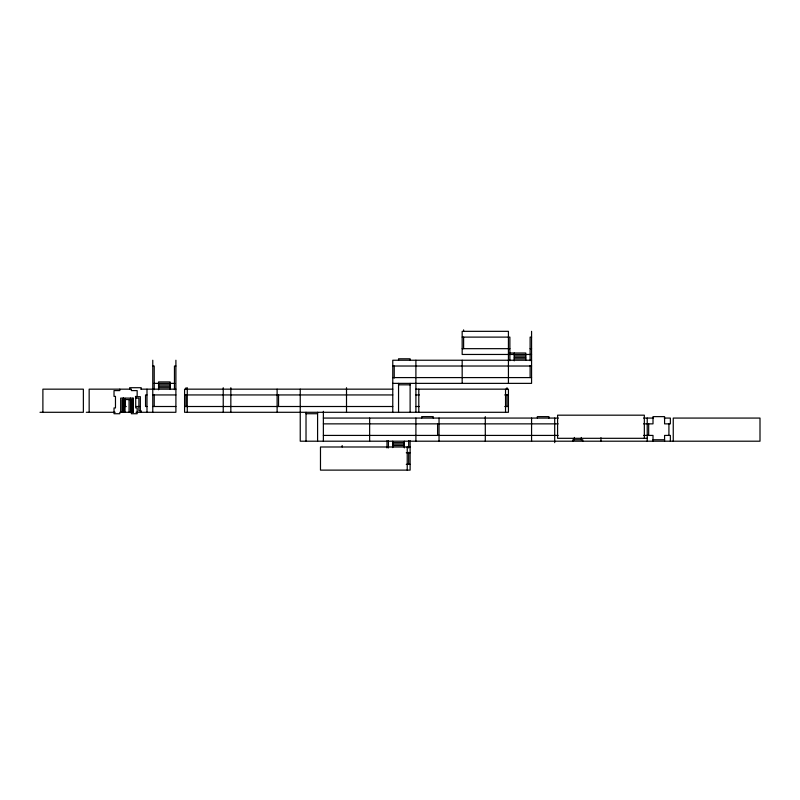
<?xml version="1.0" encoding="UTF-8"?>
<svg xmlns="http://www.w3.org/2000/svg" width="800" height="800" viewBox="0 0 800 800"><rect width="100%" height="100%" fill="white"/><g stroke="black" fill="none" stroke-linecap="round" stroke-linejoin="round"><path stroke-width="1.2" d="M462.17 337.11L509.88 337.11L509.88 360.72M531.57 337.11L530.12 337.11L530.12 360.72M462.17 348.67L509.88 348.67M530.12 348.67L531.57 348.67M509.59 353.01L525.78 353.01L525.78 360.24M531.57 354.46L462.17 354.46L462.17 331.33L508.43 331.33L508.43 383.37M514.22 355.9L525.78 355.9M514.22 357.35L525.78 357.35M514.22 358.8L525.78 358.8M531.57 360.24L392.77 360.24L392.77 412.29M152.77 366.02L154.22 366.02L154.22 389.64M175.9 366.02L174.46 366.02L174.46 389.64M392.77 366.02L531.57 366.02M392.77 377.59L531.57 377.59M153.93 383.37L174.75 383.37M392.77 383.37L531.57 383.37L531.57 331.33M158.55 384.82L170.12 384.82M398.55 384.82L410.12 384.82M158.55 386.27L170.12 386.27M158.55 387.71L170.12 387.71M140.9 389.16L175.9 389.16M392.77 389.16L184.58 389.16L184.58 412.29L508.43 412.29L508.43 389.16L415.9 389.16M146.99 394.94L145.54 394.94L145.54 406.51L146.99 406.51M152.77 394.94L175.9 394.94M184.58 394.94L392.77 394.94M415.9 394.94L419.37 394.94M504.78 394.94L508.43 394.94M135.42 396.67L140.34 396.67L140.34 410.84M135.42 398.12L138.89 398.12L138.89 410.84L141.2 410.84L141.2 412.29M131.73 399.57L122.12 399.57L122.12 412.29M123.86 406.51L126.29 406.51M136.03 406.51L139.68 406.51M152.77 406.51L175.9 406.51M184.58 406.51L392.77 406.51M415.9 406.51L419.37 406.51M504.78 406.51L508.43 406.51M40 412.29L83.37 412.29L83.37 389.16L42.89 389.16L42.89 412.29M86.27 412.29L115.18 412.29M136.03 412.29L175.9 412.29L175.9 360.24M306.02 413.73L317.59 413.73M323.37 418.07L558.35 418.07M643.58 418.07L653.32 418.07M664.27 418.07L670.36 418.07L670.36 423.86L664.58 423.86L664.58 416.63L653.01 416.63L653.01 423.86L643.58 423.86M323.37 423.86L558.17 423.86M323.37 435.42L558.17 435.42M643.58 435.42L653.01 435.42L653.01 441.2M647.23 438.31L557.59 438.31L557.59 415.18L644.34 415.18L644.34 438.31M653.01 439.76L664.58 439.76M392.77 442.65L404.34 442.65M392.77 444.1L404.34 444.1M392.77 445.54L404.34 445.54M410.12 446.99L320.48 446.99L320.48 470.12L410.12 470.12L410.12 440.72M406.27 452.77L410.12 452.77M406.27 464.34L410.12 464.34M673.25 441.2L673.25 418.07L760 418.07L760 441.2L300.24 441.2L300.24 389.16M670.36 441.2L670.36 435.42L664.58 435.42L664.58 441.2M668.92 423.86L668.92 435.42M648.67 423.86L648.67 435.42M647.23 418.07L647.23 441.2M600.96 437.73L600.96 441.2M582.75 441.2L582.75 439.76L572.92 439.76L572.92 441.2M581.3 437.45L581.3 439.76M574.36 437.45L574.36 439.76M554.7 418.07L554.7 442.65M548.92 418.07L548.92 416.63L537.35 416.63L537.35 418.07M531.57 418.07L531.57 441.2M530.12 365.54L530.12 377.59M514.22 353.01L514.22 360.86M506.99 387.71L506.99 389.16M506.99 394.94L506.99 406.51M505.54 389.16L505.54 412.29M485.3 416.63L485.3 441.2M463.61 329.88L463.61 331.33M463.61 337.11L463.61 348.67M462.17 360.24L462.17 383.37M439.04 418.07L439.04 441.2M437.59 423.86L437.59 435.42M433.25 418.07L433.25 416.63L421.69 416.63L421.69 418.07M418.8 389.16L418.8 412.29M415.9 360.24L415.9 412.29M415.9 418.07L415.9 441.2M410.12 360.24L410.12 358.8L398.55 358.8L398.55 360.24M410.12 383.37L410.12 412.29M408.67 440.72L408.67 447.95M408.67 452.29L408.67 464.34M407.23 446.99L407.23 470.12M404.34 441.2L404.34 447.9M398.55 383.37L398.55 412.29M394.22 366.02L394.22 378.07M392.77 441.2L392.77 447.61M388.43 440.72L388.43 447.95M386.99 440.72L386.99 447.95M369.64 418.07L369.64 441.2M346.51 387.71L346.51 412.29M342.17 445.54L342.17 446.99M323.37 411.33L323.37 441.2M317.59 412.29L317.59 441.2M306.02 412.29L306.02 441.2M278.55 394.94L278.55 406.51M277.11 389.16L277.11 412.29M230.84 387.71L230.84 412.29M223.23 387.71L223.23 412.29M187.27 387.71L187.27 412.29M186.02 387.71L186.02 389.16M186.02 394.94L186.02 406.51M170.12 389.16L170.12 381.93L158.55 381.93L158.55 389.78M154.22 394.94L154.22 406.51M152.77 360.24L152.77 412.29M146.99 389.16L146.99 412.29M141.2 389.16L141.2 387.71L129.64 387.71L129.64 389.16M133.03 398.12L133.03 412.29M131.59 399.57L131.59 412.29M131.37 412.29L131.37 413.73L137.16 413.73L137.16 407.95L135.71 407.95L135.71 396.39L137.16 396.39L137.16 390.6L131.37 390.6L131.37 389.16L89.16 389.16L89.16 412.29M130.5 398.12L130.5 412.29M129.06 399.57L129.06 412.29M125.3 398.41L125.3 406.51M124.79 399.57L124.79 412.29M124.65 399.57L124.65 412.29M123.34 398.12L123.34 412.29M123.2 398.12L123.2 412.29M120.67 412.29L120.67 398.12L133.18 398.12L133.18 412.29L119.81 412.29L119.81 413.73L114.02 413.73L114.02 407.95L115.47 407.95L115.47 396.39L114.02 396.39L114.02 390.6L119.81 390.6L119.81 389.16"/></g></svg>
